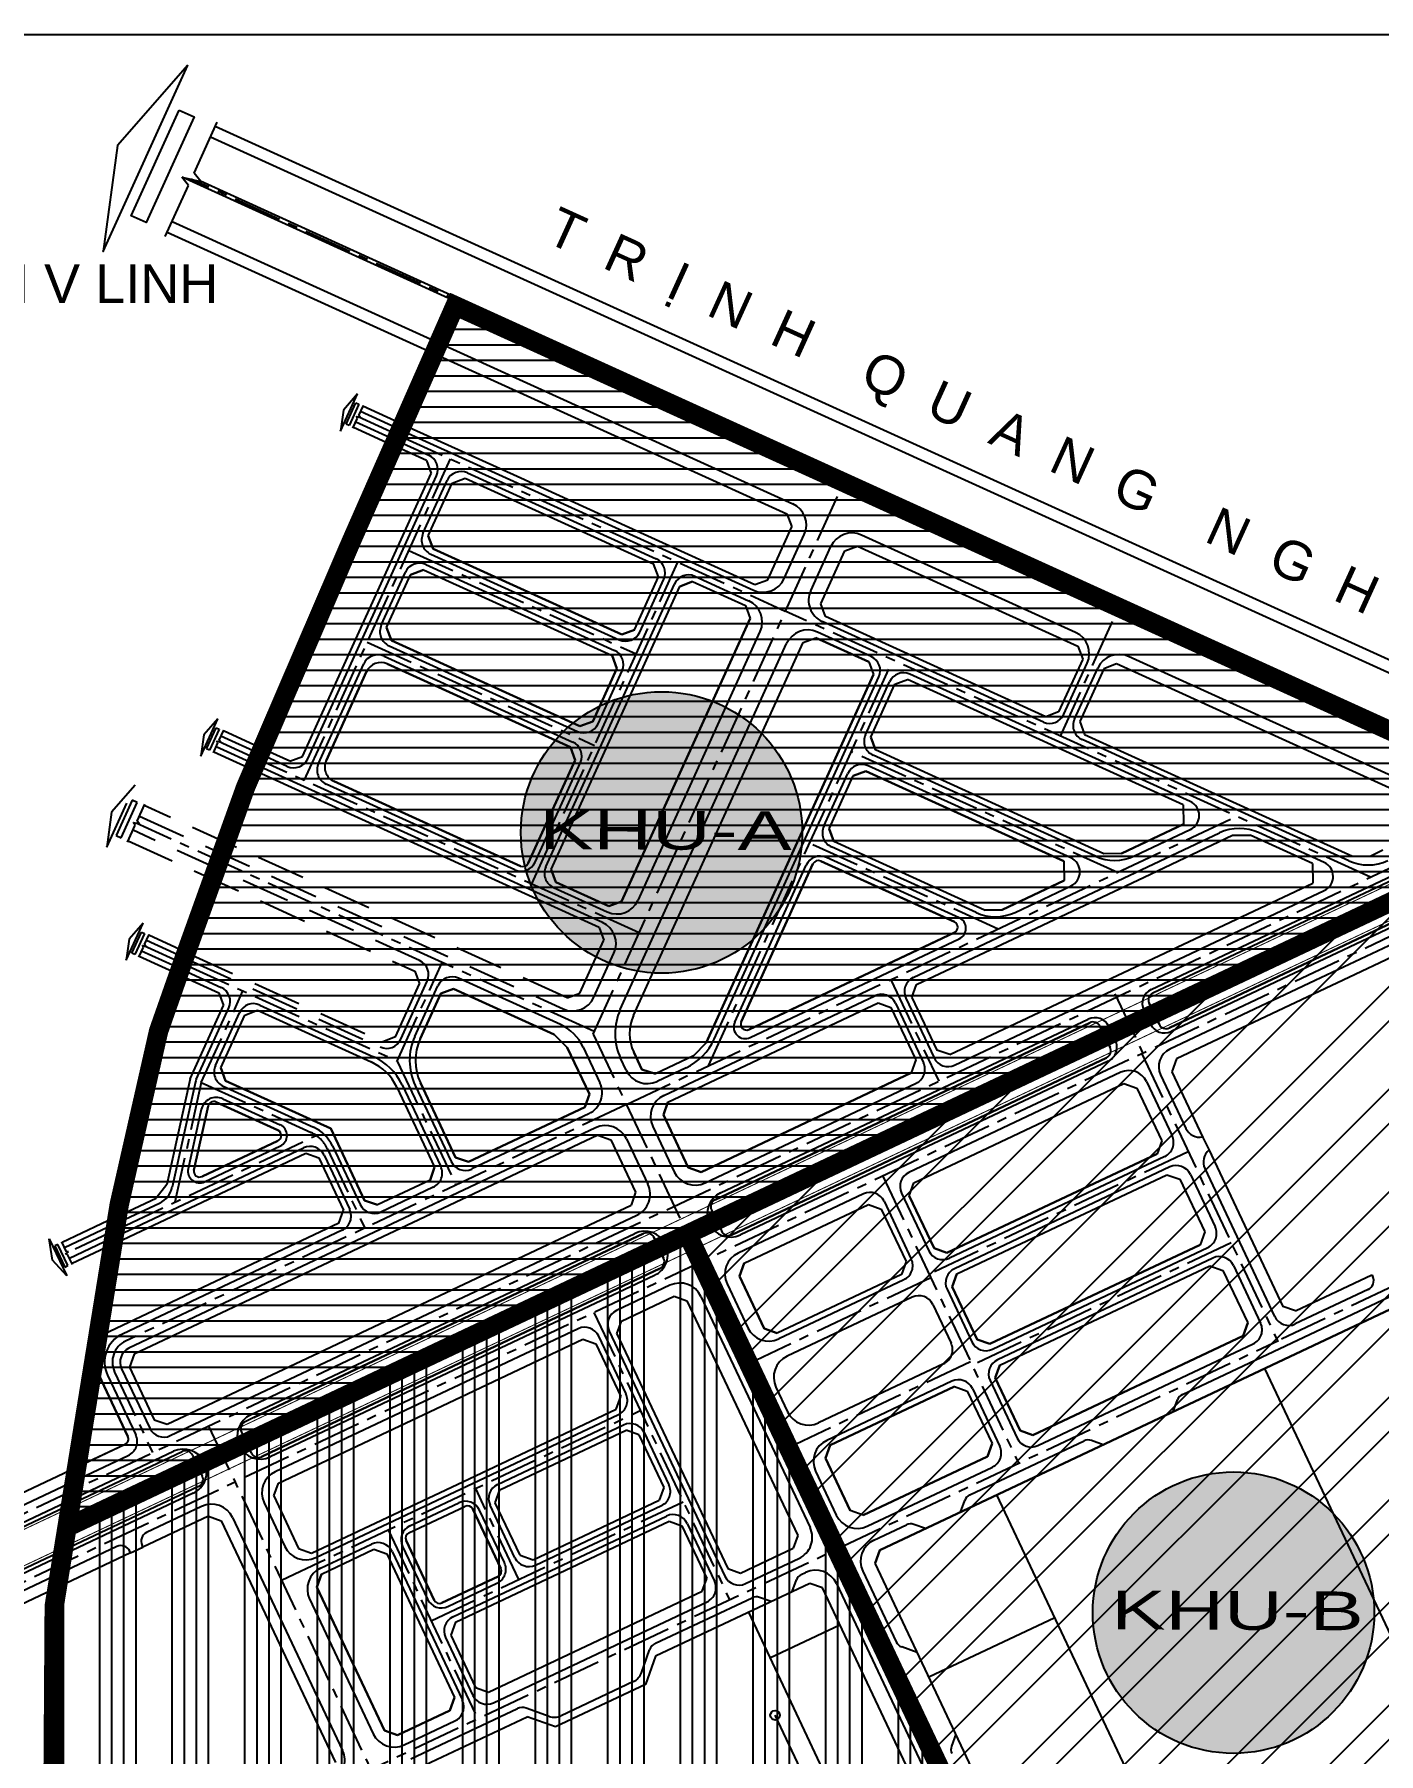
# Model space of a CAD drawing. Extents: x 597165 to 598689, y 1181586 to 1183364.
# Drawn here: x 597309.8 to 597379.2, y 1183137.4 to 1183226.2 of the extents above; entities that cross this region are included whole.
import ezdxf
from ezdxf.enums import TextEntityAlignment as Align

# ---------------------------------------------------------------- set-up
doc = ezdxf.new("R2010")
doc.units = 0
doc.header["$MEASUREMENT"] = 0
for name, pattern in [('CENTER', [2, 1.25, -0.25, 0.25, -0.25]), ('DASHED', [0.75, 0.5, -0.25]), ('LOGIOI', [4, 3, -1])]:
    doc.linetypes.add(name, pattern=pattern)
for name, color, linetype in [('5', 5, 'CONTINUOUS'), ('CI-HATCH', 255, 'CONTINUOUS'), ('CIRCLE', 6, 'CONTINUOUS'), ('NET-LO-GIOI-DIEN-GIOI', 7, 'CENTER'), ('NET-RANH-DAT', 7, 'CONTINUOUS'), ('RANH_QUY_HOACH', 7, 'LOGIOI'), ('S-KHU-A', 2, 'CONTINUOUS'), ('S-KHU-B', 3, 'CONTINUOUS'), ('S-KHU-C', 1, 'CONTINUOUS'), ('S-P-KHU', 8, 'CONTINUOUS'), ('S-PKHUTIM', 8, 'CENTER')]:
    doc.layers.add(name, color=color, linetype=linetype)
doc.styles.add('VHEL-R', font='VHELVEN.TTF')

# ---------------------------------------------------------------- blocks, each defined once
blk = doc.blocks.new('A$C68AD2EEB')
at = {"layer": 'NET-LO-GIOI-DIEN-GIOI', "const_width": 0.05, "flags": 128}
blk.add_lwpolyline([(98.848, 115.443), (0.869, 69.165)], dxfattribs=at)
at = {"layer": 'NET-LO-GIOI-DIEN-GIOI', "const_width": 0.05}
blk.add_lwpolyline([(99.575, 113.906), (1.595, 67.628)], dxfattribs=at)
at = {"layer": 'S-P-KHU', "ltscale": 20}
for p, q in [((15.282, 141.865), (16.478, 144.494)), ((16.13, 143.729), (82.86, 113.392)), ((13.796, 138.595), (14.991, 141.223)), ((14.991, 141.223), (14.643, 141.653)), ((14.643, 141.653), (15.63, 141.435)), ((40.026, 130.119), (14.667, 141.648)), ((15.63, 141.435), (15.282, 141.865)), ((40.109, 130.301), (15.606, 141.441)), ((13.895, 138.813), (33.617, 129.847)), ((14.143, 139.359), (46.201, 124.785)), ((27.674, 132.548), (28.763, 135.019)), ((22.845, 128.532), (23.72, 130.457)), ((22.993, 129.626), (22.845, 128.532)), ((23.72, 130.457), (22.993, 129.626)), ((23.136, 128.9), (23.632, 129.992)), ((23.785, 129.923), (23.289, 128.83)), ((23.632, 129.992), (23.785, 129.923)), ((23.785, 129.341), (24.024, 129.867)), ((26.061, 128.888), (24.004, 129.823)), ((33.617, 129.847), (39.989, 126.95)), ((47.326, 126.8), (40.026, 130.119)), ((47.409, 126.982), (40.109, 130.301)), ((23.289, 128.83), (23.136, 128.9)), ((23.487, 128.687), (23.727, 129.213)), ((25.759, 128.037), (23.631, 129.004)), ((23.727, 129.213), (23.657, 129.299)), ((23.657, 129.299), (23.854, 129.255)), ((23.854, 129.255), (23.785, 129.341)), ((25.913, 128.626), (23.88, 129.55)), ((26.061, 128.888), (31.962, 126.205)), ((25.658, 127.753), (23.507, 128.731)), ((25.698, 128.065), (27.402, 127.29)), ((25.94, 128.614), (44.173, 120.325)), ((27.278, 127.017), (25.577, 127.79)), ((27.278, 127.017), (27.526, 126.355)), ((20.883, 111.744), (27.526, 126.355)), ((21.157, 111.62), (27.799, 126.231)), ((28.618, 125.858), (29.28, 126.106)), ((29.28, 126.106), (39.015, 121.681)), ((29.405, 126.38), (39.145, 121.951)), ((31.962, 126.205), (38.334, 123.308)), ((27.104, 123.251), (28.345, 125.982)), ((27.377, 123.127), (28.618, 125.858)), ((83.898, 110.174), (50.513, 125.352)), ((83.981, 110.356), (50.595, 125.534)), ((27.377, 123.127), (27.625, 122.465)), ((27.625, 122.465), (27.377, 123.127)), ((38.334, 123.308), (44.251, 120.618)), ((45.762, 120.92), (46.796, 123.196)), ((47.127, 120.3), (48.162, 122.576)), ((60.812, 118.143), (49.751, 123.171)), ((27.252, 121.646), (36.993, 117.217)), ((27.501, 122.192), (37.241, 117.764)), ((27.625, 122.465), (37.366, 118.037)), ((37.366, 118.037), (27.625, 122.465)), ((39.263, 121.019), (39.015, 121.681)), ((24.952, 118.518), (26.193, 121.249)), ((38.301, 118.161), (39.542, 120.892)), ((41.148, 121.041), (43.924, 119.778)), ((33.446, 106.033), (40.089, 120.644)), ((38.209, 104.307), (44.52, 118.189)), ((50.251, 116.902), (47.475, 118.164)), ((59.148, 113.517), (47.723, 118.711)), ((25.349, 117.458), (35.089, 113.03)), ((37.295, 98.672), (45.886, 117.569)), ((46.734, 117.622), (47.396, 117.871)), ((50.127, 116.629), (47.396, 117.871)), ((21.703, 111.371), (24.041, 116.515)), ((25.1, 116.912), (34.841, 112.484)), ((50.127, 116.629), (50.375, 115.967)), ((60.207, 113.914), (61.407, 116.554)), ((80.162, 109.346), (63.543, 116.901)), ((36.149, 113.427), (37.39, 116.158)), ((41.73, 96.951), (50.375, 115.967)), ((42.142, 97.132), (50.649, 115.843)), ((49.953, 112.863), (51.195, 115.594)), ((50.226, 112.739), (51.468, 115.47)), ((51.468, 115.47), (52.13, 115.719)), ((66.371, 109.244), (52.13, 115.719)), ((66.725, 109.413), (52.254, 115.992)), ((60.753, 113.666), (61.954, 116.306)), ((18.703, 111.857), (16.669, 112.781)), ((18.548, 111.268), (16.421, 112.235)), ((20.221, 111.496), (18.85, 112.119)), ((50.226, 112.739), (50.474, 112.077)), ((62.268, 106.716), (50.474, 112.077)), ((74.914, 106.349), (61.151, 112.606)), ((36.202, 102.912), (18.393, 111.009)), ((36.372, 103.165), (18.509, 111.285)), ((20.097, 111.223), (18.738, 111.841)), ((32.9, 106.281), (35.238, 111.424)), ((49.978, 110.985), (49.316, 110.737)), ((60.209, 106.334), (49.978, 110.985)), ((60.562, 106.502), (50.102, 111.258)), ((61.832, 106.584), (50.35, 111.804)), ((31.841, 105.884), (22.1, 110.312)), ((47.801, 108.13), (49.043, 110.861)), ((48.074, 108.006), (49.316, 110.737)), ((48.074, 108.006), (48.322, 107.343)), ((52.427, 100.319), (68.245, 107.79)), ((63.85, 106.599), (66.735, 107.961)), ((68.92, 107.666), (69.827, 107.673)), ((73.052, 106.207), (69.827, 107.673)), ((73.645, 106.267), (70.263, 107.804)), ((55.67, 103.674), (48.198, 107.07)), ((56.106, 103.805), (48.322, 107.343)), ((63.175, 106.722), (62.268, 106.716)), ((64.715, 99.708), (80.825, 107.317)), ((43.203, 98.017), (46.891, 106.127)), ((43.541, 98.033), (47.246, 106.185)), ((53.567, 103.641), (47.644, 106.334)), ((54.793, 103.413), (47.95, 106.524)), ((33.843, 104.973), (36.62, 103.711)), ((54.562, 95.798), (73.655, 104.815)), ((57.688, 103.688), (60.573, 105.051)), ((81.85, 105.147), (65.74, 97.538)), ((81.943, 104.306), (73.18, 100.167)), ((43.942, 97.638), (53.578, 102.189)), ((44.006, 97.226), (54.801, 102.324)), ((35.933, 99.3), (36.967, 101.576)), ((25.959, 97.133), (27.325, 100.138)), ((26.683, 97.276), (27.871, 99.889)), ((28.02, 99.492), (26.956, 97.152)), ((34.199, 97.891), (28.93, 100.286)), ((73.18, 100.167), (65.675, 96.622)), ((15.395, 95.05), (17.079, 98.754)), ((18.684, 98.903), (24.551, 96.235)), ((39.542, 94.233), (50.438, 99.379)), ((51.503, 98.997), (52.955, 95.923)), ((52.045, 99.254), (53.497, 96.179)), ((64.333, 98.643), (64.504, 98.281)), ((16.384, 95.774), (17.625, 98.505)), ((42.471, 89.202), (61.46, 98.171)), ((62.525, 97.789), (62.866, 97.065)), ((64.504, 98.281), (64.675, 97.92)), ((35.376, 96.731), (36.246, 94.888)), ((37.606, 95.53), (37.313, 96.149)), ((62.485, 96), (43.496, 87.032)), ((40.692, 95.661), (39.203, 94.958)), ((63.143, 95.427), (52.202, 90.259)), ((65.197, 95.291), (66.5, 92.533)), ((15.355, 94.931), (14.157, 89.504)), ((16.781, 94.715), (21.446, 92.594)), ((25.751, 94.658), (27.704, 90.522)), ((26.022, 94.786), (28.018, 90.559)), ((26.701, 94.753), (28.561, 90.816)), ((26.972, 94.881), (28.789, 91.034)), ((41.677, 89.712), (52.573, 94.858)), ((64.474, 94.949), (65.798, 92.146)), ((15.655, 93.506), (14.979, 90.447)), ((16.767, 94.062), (19.732, 92.714)), ((35.674, 93.29), (29.626, 90.434)), ((36.016, 92.567), (11.918, 81.185)), ((22.338, 92.518), (24.088, 88.813)), ((38.969, 92.635), (40.08, 90.284)), ((11.35, 87), (20.928, 91.523)), ((15.822, 89.775), (19.739, 91.626)), ((22.427, 91.628), (23.859, 88.595)), ((37.613, 91.995), (38.724, 89.644)), ((11.293, 86.641), (21.056, 91.252)), ((21.056, 91.252), (21.721, 91.013)), ((21.721, 91.013), (23.003, 88.301)), ((21.993, 91.142), (23.317, 88.338)), ((65.416, 91.081), (54.295, 85.828)), ((27.466, 89.856), (27.704, 90.522)), ((65.673, 90.539), (54.551, 85.286)), ((66.738, 90.157), (68.019, 87.444)), ((67.482, 90.454), (71.091, 82.813)), ((27.637, 89.494), (24.924, 88.213)), ((49.851, 89.148), (43.386, 86.095)), ((51.82, 89.194), (53.229, 86.21)), ((11.522, 88.076), (8.466, 86.633)), ((11.464, 87.717), (13.497, 88.677)), ((14.054, 76.664), (38.151, 88.046)), ((28.455, 88.554), (19.413, 84.283)), ((22.764, 87.635), (23.003, 88.301)), ((30.164, 84.937), (37.85, 88.567)), ((50.916, 88.767), (52.325, 85.783)), ((11.464, 87.717), (8.594, 86.361)), ((22.764, 87.635), (10.307, 81.751)), ((22.935, 87.273), (11.577, 81.909)), ((18.193, 77.735), (38.041, 87.109)), ((18.373, 77.599), (38.488, 87.099)), ((38.488, 87.099), (18.373, 77.599)), ((41.899, 87.604), (41.899, 87.604)), ((7.964, 85.734), (7.799, 86.825)), ((7.799, 86.825), (8.702, 84.913)), ((8.249, 86.53), (8.097, 86.458)), ((8.097, 86.458), (8.609, 85.373)), ((8.762, 85.445), (8.249, 86.53)), ((8.692, 86.154), (8.446, 86.676)), ((8.642, 86.029), (8.803, 86.151)), ((8.803, 86.151), (8.692, 86.154)), ((11.35, 87), (8.85, 85.819)), ((11.293, 86.641), (8.979, 85.548)), ((39.638, 86.537), (39.638, 86.537)), ((39.638, 86.537), (39.638, 86.537)), ((56.515, 81.126), (67.637, 86.379)), ((8.702, 84.913), (7.964, 85.734)), ((8.609, 85.373), (8.762, 85.445)), ((8.752, 86.027), (8.642, 86.029)), ((8.999, 85.504), (8.752, 86.027)), ((39.342, 85.291), (19.228, 75.79)), ((19.228, 75.79), (39.342, 85.291)), ((67.893, 85.837), (56.772, 80.584)), ((68.958, 85.455), (70.368, 82.471)), ((39.066, 84.939), (19.218, 75.565)), ((21.122, 80.666), (30.164, 84.937)), ((39.859, 84.429), (37.101, 83.127)), ((42.813, 84.497), (43.881, 82.237)), ((51.944, 84.718), (45.478, 81.664)), ((76.115, 84.965), (76.158, 84.874)), ((19.413, 84.283), (12.18, 80.866)), ((41.457, 83.857), (47.094, 71.921)), ((52.371, 83.814), (45.906, 80.76)), ((54.169, 84.221), (55.45, 81.508)), ((66.327, 78.793), (77.298, 83.975)), ((75.919, 84.209), (72.156, 82.431)), ((53.436, 83.432), (54.375, 81.443)), ((35.112, 82.187), (19.469, 74.798)), ((36.177, 81.805), (37.587, 78.821)), ((36.72, 82.062), (42.699, 69.403)), ((12.18, 80.866), (11.941, 80.201)), ((27.773, 78.057), (35.368, 81.644)), ((58.864, 76.153), (69.986, 81.406)), ((10.086, 80.383), (9.221, 75.045)), ((10.086, 80.383), (11.861, 76.624)), ((11.861, 76.624), (10.086, 80.383)), ((11.537, 80.12), (12.989, 77.046)), ((11.941, 80.201), (13.222, 77.488)), ((13.888, 77.25), (21.122, 80.666)), ((53.994, 80.378), (47.528, 77.324)), ((78.154, 64.112), (70.584, 80.14)), ((10.813, 79.779), (12.265, 76.704)), ((45.333, 79.162), (45.931, 77.896)), ((54.421, 79.473), (47.956, 76.42)), ((55.486, 79.092), (56.895, 76.108)), ((56.39, 79.519), (57.799, 76.535)), ((65.854, 77.906), (66.07, 78.51)), ((13.222, 77.488), (13.888, 77.25)), ((18.373, 77.599), (17.917, 77.383)), ((19.635, 74.213), (27.773, 78.057)), ((21.562, 70.368), (37.205, 77.756)), ((29.481, 74.44), (37.077, 78.028)), ((17.726, 76.85), (18.238, 75.765)), ((30.951, 74.139), (37.461, 77.214)), ((31.079, 73.868), (37.589, 76.943)), ((38.526, 76.832), (39.807, 74.119)), ((55.339, 73.603), (61.251, 76.396)), ((62.237, 76.198), (61.633, 76.414)), ((3.095, 72.152), (11.718, 76.225)), ((3.351, 71.609), (11.884, 75.639)), ((3.693, 70.886), (14.214, 75.855)), ((3.778, 70.705), (14.662, 75.845)), ((9.221, 75.045), (11.718, 76.225)), ((15.194, 75.655), (15.707, 74.57)), ((17.62, 76.137), (17.62, 76.137)), ((17.621, 76.137), (17.621, 76.137)), ((19.228, 75.79), (18.771, 75.575)), ((18.771, 75.575), (19.228, 75.79)), ((15.812, 75.283), (15.812, 75.283)), ((15.812, 75.283), (15.812, 75.283)), ((47.383, 74.822), (48.451, 72.562)), ((50.048, 71.989), (56.513, 75.043)), ((15.516, 74.037), (4.632, 68.897)), ((19.397, 73.548), (19.635, 74.213)), ((21.343, 70.596), (29.481, 74.44)), ((30.84, 73.202), (31.079, 73.868)), ((15.239, 73.685), (4.718, 68.716)), ((15.672, 73.005), (12.831, 71.663)), ((18.897, 73.201), (19.964, 70.94)), ((19.397, 73.548), (20.678, 70.835)), ((26.377, 71.647), (29.271, 73.013)), ((26.43, 72.003), (28.962, 73.199)), ((31.122, 69.796), (29.67, 72.87)), ((29.67, 72.87), (31.122, 69.796)), ((31.308, 70.105), (30.027, 72.818)), ((31.85, 70.361), (30.569, 73.074)), ((32.122, 70.489), (30.84, 73.202)), ((32.787, 70.251), (39.298, 73.326)), ((32.915, 69.979), (39.426, 73.054)), ((54.865, 72.716), (55.082, 73.32)), ((16.018, 72.505), (12.635, 70.907)), ((16.018, 72.505), (16.684, 72.266)), ((16.684, 72.266), (22.578, 59.788)), ((17.269, 72.432), (22.949, 60.406)), ((28.651, 67.302), (39.682, 72.512)), ((28.779, 67.03), (39.81, 72.241)), ((40.747, 72.13), (42.156, 69.146)), ((50.39, 71.266), (52.071, 72.06)), ((53.057, 71.862), (52.453, 72.078)), ((21.818, 69.825), (24.441, 71.064)), ((26.234, 71.247), (27.686, 68.173)), ((27.686, 68.173), (26.234, 71.247)), ((11.294, 70.937), (5.059, 67.992)), ((12.002, 70.608), (9.645, 69.495)), ((12.002, 70.608), (11.96, 70.698)), ((12.002, 70.608), (12.635, 70.907)), ((12.635, 70.907), (12.592, 70.997)), ((20.678, 70.835), (21.343, 70.596)), ((21.856, 69.511), (24.569, 70.793)), ((24.569, 70.793), (25.234, 70.554)), ((25.234, 70.554), (28.736, 63.139)), ((25.506, 70.682), (29.136, 62.996)), ((26.048, 70.938), (27.329, 68.226)), ((32.122, 70.489), (32.787, 70.251)), ((43.764, 69.021), (46.522, 70.323)), ((9.645, 69.495), (5.316, 67.45)), ((21.856, 69.511), (21.617, 68.846)), ((21.617, 68.846), (21.856, 69.511)), ((28.085, 68.03), (30.979, 69.397)), ((30.979, 69.397), (28.085, 68.03)), ((46.644, 69.496), (46.863, 69.6)), ((49.817, 69.668), (51.544, 66.012)), ((21.617, 68.846), (25.12, 61.431)), ((25.12, 61.431), (21.617, 68.846)), ((28.394, 67.844), (30.926, 69.04)), ((30.487, 63.413), (41.518, 68.624)), ((46.171, 68.609), (46.387, 69.213)), ((48.461, 69.028), (53.458, 58.448)), ((21.246, 68.228), (24.534, 61.265)), ((30.743, 62.871), (41.775, 68.081)), ((39.117, 65.941), (44.1, 68.295)), ((45.086, 68.097), (44.482, 68.313)), ((28.779, 67.03), (28.54, 66.365)), ((28.269, 66.236), (29.678, 63.253)), ((28.54, 66.365), (29.821, 63.652)), ((52.631, 65.467), (51.827, 65.755)), ((38.384, 64.416), (38.809, 65.601)), ((37.973, 63.963), (34.232, 62.196)), ((28.498, 62.474), (28.736, 63.139)), ((28.736, 63.139), (28.498, 62.474)), ((29.821, 63.652), (30.487, 63.413)), ((25.785, 61.193), (28.498, 62.474)), ((28.498, 62.474), (25.785, 61.193)), ((26.473, 59.969), (31.977, 62.569)), ((33.62, 62.166), (32.435, 62.591)), ((25.12, 61.431), (25.785, 61.193)), ((25.785, 61.193), (25.12, 61.431)), ((26.132, 60.693), (28.754, 61.931)), ((26.639, 59.384), (32.489, 62.147)), ((33.953, 61.622), (32.489, 62.147)), ((54.625, 61.246), (54.402, 60.626))]:
    blk.add_line(p, q, dxfattribs=at)
at = {"layer": 'S-P-KHU'}
for p, q in [((39.989, 126.95), (45.899, 124.263)), ((44.913, 120.866), (46.151, 123.59)), ((45.899, 124.263), (46.151, 123.59)), ((48.886, 122.356), (49.548, 122.604)), ((49.548, 122.604), (60.927, 117.431)), ((47.644, 119.625), (48.886, 122.356)), ((25.225, 118.393), (26.466, 121.124)), ((27.128, 121.373), (26.466, 121.124)), ((26.466, 121.124), (27.128, 121.373)), ((27.128, 121.373), (36.869, 116.944)), ((38.028, 118.285), (39.269, 121.016)), ((41.024, 120.768), (40.362, 120.519)), ((40.362, 120.519), (41.024, 120.768)), ((41.024, 120.768), (43.755, 119.526)), ((44.251, 120.618), (44.913, 120.866)), ((33.719, 105.908), (40.362, 120.519)), ((43.755, 119.526), (44.003, 118.864)), ((47.893, 118.963), (47.644, 119.625)), ((25.225, 118.393), (25.473, 117.731)), ((25.473, 117.731), (25.225, 118.393)), ((37.361, 104.253), (44.003, 118.864)), ((44.003, 118.864), (37.361, 104.253)), ((37.366, 118.037), (38.028, 118.285)), ((38.028, 118.285), (37.366, 118.037)), ((59.272, 113.789), (47.893, 118.963)), ((25.473, 117.731), (35.213, 113.303)), ((35.213, 113.303), (25.473, 117.731)), ((37.978, 98.362), (46.734, 117.622)), ((47.396, 117.871), (50.127, 116.629)), ((60.927, 117.431), (61.176, 116.769)), ((25.249, 116.515), (34.717, 112.211)), ((34.717, 112.211), (25.249, 116.515)), ((37.117, 116.282), (36.869, 116.944)), ((36.869, 116.944), (37.117, 116.282)), ((61.176, 116.769), (59.934, 114.038)), ((62.93, 116.52), (62.268, 116.272)), ((77.951, 109.692), (62.93, 116.52)), ((22.1, 111.52), (24.19, 116.118)), ((24.19, 116.118), (22.1, 111.52)), ((35.876, 113.551), (37.117, 116.282)), ((37.117, 116.282), (35.876, 113.551)), ((50.375, 115.967), (41.73, 96.951)), ((62.268, 116.272), (61.026, 113.541)), ((59.934, 114.038), (59.272, 113.789)), ((35.213, 113.303), (35.876, 113.551)), ((35.876, 113.551), (35.213, 113.303)), ((61.026, 113.541), (61.275, 112.879)), ((61.275, 112.879), (75.111, 106.589)), ((34.717, 112.211), (34.965, 111.549)), ((34.965, 111.549), (34.717, 112.211)), ((50.474, 112.077), (50.226, 112.739)), ((20.221, 111.496), (20.883, 111.744)), ((34.965, 111.549), (32.544, 106.223)), ((32.544, 106.223), (34.965, 111.549)), ((49.316, 110.737), (49.978, 110.985)), ((49.978, 110.985), (60.209, 106.334)), ((32.147, 106.074), (22.497, 110.461)), ((22.497, 110.461), (32.147, 106.074)), ((66.371, 109.244), (66.378, 108.235)), ((48.322, 107.343), (48.074, 108.006)), ((63.175, 106.722), (66.378, 108.235)), ((66.378, 108.235), (63.175, 106.722)), ((64.353, 105.509), (68.92, 107.666)), ((64.8, 99.527), (80.91, 107.136)), ((75.111, 106.589), (76.019, 106.595)), ((76.019, 106.595), (76.686, 106.91)), ((33.719, 105.908), (33.967, 105.246)), ((33.967, 105.246), (33.719, 105.908)), ((47.246, 106.185), (43.541, 98.033)), ((47.644, 106.334), (54.549, 103.194)), ((54.549, 103.194), (47.644, 106.334)), ((60.209, 106.334), (60.216, 105.325)), ((73.052, 106.207), (73.06, 105.198)), ((33.967, 105.246), (36.698, 104.005)), ((36.698, 104.005), (33.967, 105.246)), ((57.013, 103.812), (60.216, 105.325)), ((60.216, 105.325), (57.013, 103.812)), ((58.475, 102.733), (64.353, 105.509)), ((81.764, 105.328), (65.654, 97.719)), ((65.654, 97.719), (81.764, 105.328)), ((66.061, 101.892), (73.06, 105.198)), ((36.698, 104.005), (37.361, 104.253)), ((37.361, 104.253), (36.698, 104.005)), ((56.106, 103.805), (57.013, 103.812)), ((57.013, 103.812), (56.106, 103.805)), ((82.276, 103.8), (75.244, 100.479)), ((35.209, 99.519), (36.45, 102.25)), ((36.202, 102.912), (36.45, 102.25)), ((54.553, 102.65), (43.942, 97.638)), ((43.942, 97.638), (54.553, 102.65)), ((52.598, 99.957), (58.475, 102.733)), ((60.184, 99.116), (66.061, 101.892)), ((26.679, 100.651), (26.927, 99.989)), ((75.244, 100.479), (66.021, 96.123)), ((16.558, 99.54), (16.806, 98.878)), ((25.686, 97.258), (26.927, 99.989)), ((26.956, 97.152), (28.02, 99.492)), ((28.02, 99.492), (28.682, 99.74)), ((28.682, 99.74), (28.02, 99.492)), ((28.682, 99.74), (33.885, 97.375)), ((33.885, 97.375), (28.682, 99.74)), ((34.546, 99.271), (35.209, 99.519)), ((52.359, 99.291), (52.598, 99.957)), ((15.083, 95.088), (16.806, 98.878)), ((17.898, 98.381), (18.56, 98.629)), ((18.56, 98.629), (24.427, 95.962)), ((39.758, 93.892), (50.609, 99.017)), ((50.609, 99.017), (51.274, 98.779)), ((51.274, 98.779), (52.556, 96.066)), ((52.359, 99.291), (53.641, 96.579)), ((54.306, 96.34), (60.184, 99.116)), ((64.571, 99.165), (64.571, 99.165)), ((64.609, 98.995), (64.866, 98.452)), ((64.866, 98.452), (64.609, 98.995)), ((16.657, 95.65), (17.898, 98.381)), ((42.195, 88.85), (61.545, 97.99)), ((61.545, 97.99), (42.195, 88.85)), ((62.078, 97.799), (62.59, 96.714)), ((62.59, 96.714), (62.078, 97.799)), ((64.866, 98.452), (65.122, 97.91)), ((65.122, 97.91), (64.866, 98.452)), ((25.686, 97.258), (25.024, 97.009)), ((33.885, 97.375), (34.554, 96.716)), ((34.554, 96.716), (33.885, 97.375)), ((41.73, 96.951), (41.071, 96.282)), ((34.554, 96.716), (35.696, 94.296)), ((35.696, 94.296), (34.554, 96.716)), ((37.992, 96.47), (38.41, 95.577)), ((38.41, 95.577), (37.992, 96.47)), ((41.071, 96.282), (39.108, 95.355)), ((62.399, 96.181), (43.049, 87.042)), ((43.049, 87.042), (62.399, 96.181)), ((52.556, 96.066), (52.317, 95.4)), ((54.306, 96.34), (53.641, 96.579)), ((66.021, 96.123), (65.783, 95.457)), ((15.083, 95.088), (13.876, 89.625)), ((16.657, 95.65), (16.905, 94.988)), ((16.905, 94.988), (16.657, 95.65)), ((38.41, 95.577), (39.108, 95.355)), ((39.108, 95.355), (38.41, 95.577)), ((41.466, 90.276), (52.317, 95.4)), ((52.317, 95.4), (41.466, 90.276)), ((65.783, 95.457), (67.384, 92.066)), ((16.905, 94.988), (22.338, 92.518)), ((22.338, 92.518), (16.905, 94.988)), ((28.789, 91.034), (26.972, 94.881)), ((35.696, 94.296), (35.458, 93.631)), ((35.458, 93.631), (35.696, 94.296)), ((52.458, 89.716), (63.309, 94.841)), ((63.309, 94.841), (63.974, 94.603)), ((63.974, 94.603), (65.256, 91.89)), ((16.001, 93.683), (15.272, 90.382)), ((15.272, 90.382), (16.001, 93.683)), ((16.418, 93.891), (19.607, 92.441)), ((19.607, 92.441), (16.418, 93.891)), ((35.458, 93.631), (29.455, 90.796)), ((29.455, 90.796), (35.458, 93.631)), ((39.758, 93.892), (39.519, 93.227)), ((39.519, 93.227), (39.758, 93.892)), ((39.519, 93.227), (40.801, 90.514)), ((40.801, 90.514), (39.519, 93.227)), ((24.088, 88.813), (22.338, 92.518)), ((15.693, 90.046), (19.611, 91.897)), ((19.611, 91.897), (15.693, 90.046)), ((36.141, 92.184), (28.455, 88.554)), ((36.141, 92.184), (36.807, 91.945)), ((36.807, 91.945), (38.088, 89.233)), ((65.256, 91.89), (65.017, 91.224)), ((67.384, 92.066), (67.683, 91.433)), ((28.789, 91.034), (29.455, 90.796)), ((29.455, 90.796), (28.789, 91.034)), ((54.166, 86.099), (65.017, 91.224)), ((65.017, 91.224), (54.166, 86.099)), ((67.683, 91.433), (71.506, 83.34)), ((27.466, 89.856), (24.753, 88.575)), ((27.704, 90.522), (27.466, 89.856)), ((40.801, 90.514), (41.466, 90.276)), ((41.466, 90.276), (40.801, 90.514)), ((52.22, 89.051), (52.458, 89.716)), ((54.679, 85.014), (65.529, 90.139)), ((65.529, 90.139), (66.195, 89.901)), ((66.195, 89.901), (67.476, 87.188)), ((11.315, 87.979), (13.316, 88.924)), ((13.876, 89.625), (13.316, 88.924)), ((24.088, 88.813), (24.753, 88.575)), ((24.753, 88.575), (24.088, 88.813)), ((38.088, 89.233), (37.85, 88.567)), ((52.22, 89.051), (53.501, 86.338)), ((53.501, 86.338), (52.22, 89.051)), ((42.004, 88.318), (42.26, 87.775)), ((43.687, 85.574), (50.107, 88.606)), ((50.107, 88.606), (50.773, 88.367)), ((50.773, 88.367), (52.054, 85.655)), ((42.26, 87.775), (42.517, 87.233)), ((67.476, 87.188), (67.238, 86.523)), ((39.02, 86.908), (39.533, 85.823)), ((39.533, 85.823), (39.02, 86.908)), ((53.501, 86.338), (54.166, 86.099)), ((54.166, 86.099), (53.501, 86.338)), ((56.387, 81.398), (67.238, 86.523)), ((67.238, 86.523), (56.387, 81.398)), ((43.687, 85.574), (43.449, 84.908)), ((43.449, 84.908), (43.687, 85.574)), ((52.054, 85.655), (51.815, 84.989)), ((56.9, 80.312), (67.75, 85.437)), ((67.75, 85.437), (68.416, 85.199)), ((43.449, 84.908), (44.73, 82.195)), ((44.73, 82.195), (43.449, 84.908)), ((51.815, 84.989), (45.396, 81.957)), ((54.679, 85.014), (54.44, 84.349)), ((54.44, 84.349), (54.679, 85.014)), ((54.44, 84.349), (55.722, 81.636)), ((55.722, 81.636), (54.44, 84.349)), ((68.416, 85.199), (69.697, 82.486)), ((72.171, 83.102), (76.115, 84.965)), ((37.358, 82.584), (40.07, 83.865)), ((40.07, 83.865), (40.736, 83.627)), ((40.736, 83.627), (43.726, 77.297)), ((77.687, 83.495), (50.691, 70.745)), ((50.691, 70.745), (77.687, 83.495)), ((37.119, 81.918), (37.358, 82.584)), ((72.171, 83.102), (71.506, 83.34)), ((37.119, 81.918), (40.109, 75.589)), ((44.73, 82.195), (45.396, 81.957)), ((45.396, 81.957), (44.73, 82.195)), ((58.608, 76.696), (69.459, 81.821)), ((69.459, 81.821), (58.608, 76.696)), ((69.459, 81.821), (69.697, 82.486)), ((69.697, 82.486), (69.459, 81.821)), ((35.368, 81.644), (36.034, 81.406)), ((36.034, 81.406), (37.315, 78.693)), ((55.722, 81.636), (56.387, 81.398)), ((56.387, 81.398), (55.722, 81.636)), ((56.9, 80.312), (56.661, 79.647)), ((56.661, 79.647), (56.9, 80.312)), ((54.549, 79.202), (48.129, 76.17)), ((48.129, 76.17), (54.549, 79.202)), ((54.549, 79.202), (55.214, 78.963)), ((56.661, 79.647), (57.942, 76.934)), ((57.942, 76.934), (56.661, 79.647)), ((37.077, 78.028), (37.315, 78.693)), ((55.214, 78.963), (56.496, 76.251)), ((43.726, 77.297), (46.459, 71.51)), ((38.255, 76.704), (37.589, 76.943)), ((38.255, 76.704), (39.536, 73.991)), ((57.942, 76.934), (58.608, 76.696)), ((58.608, 76.696), (57.942, 76.934)), ((40.109, 75.589), (42.842, 69.802)), ((48.129, 76.17), (47.89, 75.504)), ((47.89, 75.504), (48.129, 76.17)), ((47.89, 75.504), (49.172, 72.791)), ((49.172, 72.791), (47.89, 75.504)), ((49.837, 72.553), (56.257, 75.585)), ((56.257, 75.585), (49.837, 72.553)), ((56.257, 75.585), (56.496, 76.251)), ((56.496, 76.251), (56.257, 75.585)), ((39.536, 73.991), (39.298, 73.326)), ((65.779, 54.489), (56.75, 73.606)), ((39.81, 72.241), (40.476, 72.002)), ((40.476, 72.002), (41.757, 69.289)), ((49.837, 72.553), (49.172, 72.791)), ((46.459, 71.51), (46.22, 70.845)), ((43.508, 69.563), (46.22, 70.845)), ((50.691, 70.745), (50.453, 70.079)), ((50.453, 70.079), (50.691, 70.745)), ((41.518, 68.624), (41.757, 69.289)), ((42.842, 69.802), (43.508, 69.563)), ((59.055, 51.866), (50.453, 70.079)), ((47.075, 69.036), (39.118, 65.278)), ((47.74, 68.798), (47.075, 69.036)), ((52.652, 58.399), (47.74, 68.798)), ((43.91, 67.541), (49.248, 56.239)), ((45.02, 65.191), (48.637, 66.899)), ((53.229, 64.201), (59.739, 67.276)), ((39.118, 65.278), (38.593, 63.814)), ((38.593, 63.814), (33.953, 61.622)), ((53.831, 44.153), (45.289, 62.226))]:
    blk.add_line(p, q, dxfattribs=at)
at = {"layer": 'S-P-KHU', "linetype": 'DASHED', "ltscale": 5}
for p, q in [((15.634, 111.762), (16.509, 113.687)), ((16.509, 113.687), (15.782, 112.856)), ((15.782, 112.856), (15.634, 111.762)), ((15.925, 112.131), (16.422, 113.223)), ((16.575, 113.153), (16.078, 112.061)), ((16.422, 113.223), (16.575, 113.153)), ((16.574, 112.572), (16.813, 113.098)), ((18.85, 112.119), (16.793, 113.054)), ((16.078, 112.061), (15.925, 112.131)), ((16.277, 111.918), (16.516, 112.444)), ((18.448, 110.984), (16.297, 111.962)), ((16.446, 112.53), (16.644, 112.486)), ((16.516, 112.444), (16.446, 112.53)), ((16.644, 112.486), (16.574, 112.572)), ((12.459, 108.653), (34.344, 98.704)), ((34.546, 99.271), (12.707, 109.2)), ((26.927, 101.197), (12.128, 107.925)), ((11.879, 107.379), (26.679, 100.651)), ((11.781, 101.211), (12.657, 103.136)), ((12.657, 103.136), (11.93, 102.305)), ((11.93, 102.305), (11.781, 101.211)), ((12.072, 101.579), (12.569, 102.671)), ((12.722, 102.602), (12.226, 101.509)), ((12.569, 102.671), (12.722, 102.602)), ((12.721, 102.02), (12.961, 102.546)), ((14.85, 101.305), (12.816, 102.229)), ((14.997, 101.567), (12.941, 102.502)), ((12.226, 101.509), (12.072, 101.579)), ((12.424, 101.366), (12.663, 101.892)), ((14.595, 100.432), (12.444, 101.41)), ((14.695, 100.716), (12.568, 101.683)), ((12.663, 101.892), (12.594, 101.978)), ((12.594, 101.978), (12.791, 101.935)), ((12.791, 101.935), (12.721, 102.02)), ((14.897, 101.284), (24.899, 96.736)), ((14.997, 101.567), (25.024, 97.009)), ((14.595, 100.432), (16.558, 99.54)), ((14.695, 100.716), (16.682, 99.813))]:
    blk.add_line(p, q, dxfattribs=at)
at = {"layer": 'S-P-KHU', "ltscale": 20}
for points in [[(14.958, 147.441), (11.324, 143.286), (10.582, 137.816)], [(14.519, 145.12), (15.286, 144.772), (12.803, 139.31), (12.036, 139.658)]]:
    blk.add_lwpolyline(points, close=True, dxfattribs=at)
blk.add_lwpolyline([(88.978, 122.15), (88.2, 117.194, -0.495991), (82.593, 114.173), (16.378, 144.275)], format="xyb", dxfattribs=at)
at = {"layer": 'S-P-KHU', "linetype": 'DASHED', "ltscale": 5}
for points in [[(12.234, 110.255), (11.022, 108.87), (10.775, 107.046)], [(12.343, 109.365), (12.088, 109.481), (11.26, 107.661), (11.515, 107.544)]]:
    blk.add_lwpolyline(points, close=True, dxfattribs=at)
blk.add_lwpolyline([(11.846, 107.306), (12.245, 108.182), (12.129, 108.325), (12.458, 108.253), (12.342, 108.396), (12.74, 109.272)], dxfattribs=at)
at = {"layer": 'S-P-KHU'}
blk.add_circle((45.289, 62.226), 0.247, dxfattribs=at)
at = {"layer": 'S-P-KHU', "ltscale": 20}
for centre, radius, start, end in [((27.071, 126.562), 0.8, 335.55248, 65.55248), ((47.368, 126.891), 0.1, 245.55248, 65.55248), ((29.073, 125.651), 0.8, 65.55248, 155.55248), ((50.554, 125.443), 0.1, 65.55248, 245.55248), ((45.704, 123.693), 1.2, 335.55248, 65.55248), ((27.832, 122.92), 0.8, 155.55248, 245.55248), ((49.254, 122.079), 1.2, 65.55248, 155.55248), ((26.921, 120.918), 0.8, 65.55248, 155.55248), ((38.814, 121.223), 0.8, 335.55248, 65.55248), ((40.817, 120.312), 0.8, 65.55248, 155.55248), ((44.669, 121.417), 1.2, 245.55248, 335.55248), ((48.22, 119.803), 1.2, 155.55248, 245.55248), ((43.428, 118.686), 1.2, 335.55248, 65.55248), ((25.68, 118.186), 0.8, 155.55248, 245.55248), ((37.572, 118.492), 0.8, 245.55248, 335.55248), ((46.978, 117.072), 1.2, 65.55248, 155.55248), ((60.315, 117.051), 1.2, 335.55248, 65.55248), ((36.662, 116.489), 0.8, 335.55248, 65.55248), ((24.769, 116.184), 0.8, 65.55248, 155.55248), ((49.92, 116.174), 0.8, 335.55248, 65.55248), ((63.046, 115.809), 1.2, 65.55248, 155.55248), ((51.923, 115.263), 0.8, 65.55248, 155.55248), ((59.479, 114.245), 0.8, 245.55248, 335.55248), ((61.482, 113.334), 0.8, 155.55248, 245.55248), ((35.42, 113.758), 0.8, 245.55248, 335.55248), ((50.681, 112.532), 0.8, 155.55248, 245.55248), ((34.51, 111.755), 0.8, 335.55248, 65.55248), ((20.428, 111.951), 0.8, 245.55248, 335.55248), ((22.431, 111.04), 0.8, 155.55248, 245.55248), ((49.771, 110.53), 0.8, 65.55248, 155.55248), ((66.394, 108.685), 0.8, 295.28252, 65.55248), ((48.529, 107.799), 0.8, 155.55248, 245.55248), ((69.27, 105.62), 2.4, 65.55248, 115.28252), ((47.619, 105.796), 0.8, 65.55248, 155.55248), ((62.825, 108.769), 2.4, 245.55248, 295.28252), ((32.172, 106.612), 0.8, 245.55248, 335.55248), ((34.174, 105.702), 0.8, 155.55248, 245.55248), ((47.52, 106.061), 0.3, 65.55248, 155.55248), ((60.231, 105.774), 0.8, 295.28252, 65.55248), ((73.313, 105.539), 0.8, 295.28252, 65.55248), ((75.908, 108.534), 2.4, 245.55248, 295.28252), ((37.116, 104.803), 1.2, 245.55248, 335.55248), ((35.875, 102.072), 1.2, 335.55248, 65.55248), ((54.544, 102.867), 0.6, 295.28252, 65.55248), ((56.663, 105.858), 2.4, 245.55248, 295.28252), ((26.596, 100.469), 0.8, 335.55248, 65.55248), ((28.599, 99.558), 0.8, 65.55248, 155.55248), ((16.351, 99.085), 0.8, 335.55248, 65.55248), ((50.779, 98.656), 0.8, 25.28252, 115.28252), ((52.769, 99.595), 0.8, 115.28252, 205.28252), ((65.056, 98.985), 0.8, 115.28252, 205.28252), ((18.353, 98.174), 0.8, 65.55248, 155.55248), ((34.84, 99.797), 1.2, 245.55248, 335.55248), ((40.026, 97.431), 3, 155.55248, 205.28252), ((33.206, 95.706), 2.4, 25.28252, 65.55248), ((43.75, 97.768), 0.6, 155.55248, 295.28252), ((43.814, 97.909), 0.3, 155.55248, 295.28252), ((61.801, 97.447), 0.8, 25.28252, 115.28252), ((65.398, 98.261), 0.8, 205.28252, 295.28252), ((25.231, 97.464), 0.8, 245.55248, 335.55248), ((29.414, 96.034), 3, 155.55248, 205.28252), ((29.414, 96.034), 2.7, 155.55248, 205.28252), ((39.411, 98.373), 3, 295.28252, 335.55248), ((62.143, 96.724), 0.8, 295.28252, 25.28252), ((23.31, 93.504), 3, 25.28252, 65.55248), ((52.232, 95.581), 0.8, 295.28252, 25.28252), ((54.221, 96.521), 0.8, 205.28252, 295.28252), ((66.102, 95.718), 1, 115.28252, 205.28252), ((15.941, 94.802), 0.6, 155.55248, 167.54388), ((17.112, 95.443), 0.8, 155.55248, 245.55248), ((38.691, 96.043), 1.2, 205.28252, 295.28252), ((63.57, 94.522), 1, 25.28252, 115.28252), ((16.436, 93.334), 0.8, 65.55248, 167.54388), ((35.161, 94.375), 1.2, 295.28252, 25.28252), ((40.055, 93.148), 1.2, 115.28252, 205.28252), ((19.483, 92.168), 0.6, 295.28252, 65.55248), ((20.618, 90.773), 2, 25.28252, 65.55248), ((36.528, 91.482), 1.2, 25.28252, 115.28252), ((67.223, 92.875), 0.8, 205.28252, 280.80501), ((21.269, 90.8), 0.8, 25.28252, 115.28252), ((65.075, 91.805), 0.8, 295.28252, 25.28252), ((29.284, 91.157), 0.8, 205.28252, 295.28252), ((66.014, 89.815), 0.8, 25.28252, 115.28252), ((68.206, 90.795), 0.8, 129.76003, 205.28252), ((15.565, 90.318), 0.6, 167.54388, 295.28252), ((27.295, 90.218), 0.8, 295.28252, 25.28252), ((41.165, 90.797), 1.2, 205.28252, 295.28252), ((52.543, 89.535), 0.8, 115.28252, 205.28252), ((12.985, 89.762), 1.2, 295.28252, 347.54388), ((37.638, 89.131), 1.2, 295.28252, 25.28252), ((42.984, 88.117), 1.2, 115.28252, 205.28252), ((50.193, 88.425), 0.8, 25.28252, 115.28252), ((22.593, 87.997), 0.8, 295.28252, 25.28252), ((24.582, 88.936), 0.8, 205.28252, 295.28252), ((38.553, 86.024), 1.2, 25.28252, 115.28252), ((42.984, 88.117), 1.2, 205.28252, 295.28252), ((67.296, 87.103), 0.8, 295.28252, 25.28252), ((38.553, 86.024), 1.2, 295.28252, 25.28252), ((53.953, 86.552), 0.8, 205.28252, 295.28252), ((43.898, 85.01), 1.2, 115.28252, 205.28252), ((51.602, 85.441), 0.8, 295.28252, 25.28252), ((54.892, 84.562), 0.8, 115.28252, 205.28252), ((68.235, 85.113), 0.8, 25.28252, 115.28252), ((40.372, 83.344), 1.2, 25.28252, 115.28252), ((75.706, 84.661), 0.5, 295.28252, 25.28252), ((52.712, 83.09), 0.8, 25.28252, 115.28252), ((37.443, 82.403), 0.8, 115.28252, 205.28252), ((71.815, 83.155), 0.8, 205.28252, 295.28252), ((12.26, 80.462), 1.6, 115.28252, 205.28252), ((35.454, 81.464), 0.8, 25.28252, 115.28252), ((44.966, 82.749), 1.2, 205.28252, 295.28252), ((69.644, 82.13), 0.8, 295.28252, 25.28252), ((12.26, 80.462), 0.8, 115.28252, 205.28252), ((53.652, 81.101), 0.8, 295.28252, 25.28252), ((56.174, 81.85), 0.8, 205.28252, 295.28252), ((46.418, 79.675), 1.2, 115.28252, 205.28252), ((57.113, 79.86), 0.8, 115.28252, 205.28252), ((54.762, 78.75), 0.8, 25.28252, 115.28252), ((36.863, 78.48), 0.8, 295.28252, 25.28252), ((66.541, 78.341), 0.5, 115.28252, 160.28252), ((18.706, 76.65), 1.2, 115.28252, 205.28252), ((18.088, 77.021), 0.4, 115.28252, 205.28252), ((18.088, 77.021), 0.4, 115.28252, 205.28252), ((37.803, 76.49), 0.8, 25.28252, 115.28252), ((47.016, 78.409), 1.2, 205.28252, 295.28252), ((11.59, 76.496), 0.3, 295.28252, 25.28252), ((11.542, 76.363), 0.8, 295.28252, 25.28252), ((13.712, 77.388), 0.8, 205.28252, 295.28252), ((48.468, 75.335), 1.2, 115.28252, 205.28252), ((58.523, 76.876), 0.8, 205.28252, 295.28252), ((61.464, 75.944), 0.5, 70.28252, 115.28252), ((14.727, 74.77), 1.2, 25.28252, 115.28252), ((14.832, 75.484), 0.4, 25.28252, 115.28252), ((18.706, 76.65), 1.2, 205.28252, 295.28252), ((18.6, 75.936), 0.4, 205.28252, 295.28252), ((56.172, 75.766), 0.8, 295.28252, 25.28252), ((14.727, 74.77), 1.2, 295.28252, 25.28252), ((19.982, 73.713), 1.2, 115.28252, 205.28252), ((15.345, 74.399), 0.4, 295.28252, 25.28252), ((31.292, 73.415), 0.8, 115.28252, 205.28252), ((39.084, 73.778), 0.8, 295.28252, 25.28252), ((16.184, 71.92), 1.2, 25.28252, 115.28252), ((29.303, 72.476), 0.8, 25.28252, 115.28252), ((29.399, 72.742), 0.3, 25.28252, 115.28252), ((55.552, 73.151), 0.5, 115.28252, 160.28252), ((26.771, 71.28), 0.8, 115.28252, 205.28252), ((40.024, 71.789), 0.8, 25.28252, 115.28252), ((46.009, 71.408), 1.2, 295.28252, 25.28252), ((49.536, 73.074), 1.2, 205.28252, 295.28252), ((52.284, 71.607), 0.5, 70.28252, 115.28252), ((13.045, 71.211), 0.5, 115.28252, 205.28252), ((24.782, 70.34), 0.8, 25.28252, 115.28252), ((26.505, 71.375), 0.3, 115.28252, 205.28252), ((50.902, 70.181), 1.2, 115.28252, 205.28252), ((11.507, 70.485), 0.5, 25.28252, 115.28252), ((21.05, 71.453), 1.2, 205.28252, 295.28252), ((32.574, 70.703), 0.8, 205.28252, 295.28252), ((22.331, 68.74), 1.2, 115.28252, 205.28252), ((30.584, 69.763), 0.8, 295.28252, 25.28252), ((30.851, 69.668), 0.3, 295.28252, 25.28252), ((30.851, 69.668), 0.3, 295.28252, 25.28252), ((43.422, 69.744), 0.8, 205.28252, 295.28252), ((46.858, 69.044), 0.5, 115.28252, 160.28252), ((47.376, 68.515), 1.2, 25.28252, 115.28252), ((41.433, 68.805), 0.8, 295.28252, 25.28252), ((28.053, 68.567), 0.8, 205.28252, 295.28252), ((27.957, 68.301), 0.3, 205.28252, 295.28252), ((44.313, 67.842), 0.5, 70.28252, 115.28252), ((28.992, 66.578), 0.8, 115.28252, 205.28252), ((39.373, 65.399), 0.6, 115.28252, 160.28252), ((51.996, 66.226), 0.5, 205.28252, 250.28252), ((37.631, 64.686), 0.8, 295.28252, 340.28252), ((30.402, 63.594), 0.8, 205.28252, 295.28252), ((28.412, 62.655), 0.8, 295.28252, 25.28252), ((32.233, 62.026), 0.6, 70.28252, 115.28252), ((33.89, 62.919), 0.8, 250.28252, 295.28252), ((25.619, 61.778), 1.2, 205.28252, 295.28252), ((21.864, 59.894), 1.2, 295.28252, 25.28252), ((54.873, 60.457), 0.5, 160.28252, 205.28252)]:
    blk.add_arc(centre, radius, start, end, dxfattribs=at)
at = {"layer": 'S-P-KHU'}
for centre, radius, start, end in [((24.918, 115.786), 0.8, 65.55248, 155.55248), ((22.828, 111.189), 0.8, 155.55248, 245.55248), ((32.271, 106.347), 0.3, 245.55248, 335.55248), ((54.425, 102.921), 0.3, 295.28252, 65.55248), ((64.971, 99.165), 0.4, 115.28252, 205.28252), ((64.971, 99.165), 0.4, 166.60033, 179.99997), ((64.971, 99.165), 0.4, 166.60033, 179.99978), ((64.971, 99.165), 0.4, 166.60033, 180.00066), ((64.971, 99.165), 0.4, 179.99984, 180.00016), ((64.971, 99.165), 0.4, 180.00008, 180.00062), ((40.026, 97.431), 2.25, 155.55248, 205.28252), ((40.026, 97.431), 2.25, 155.55248, 205.28252), ((40.026, 97.431), 2.25, 155.55248, 205.28252), ((43.814, 97.909), 0.3, 155.55248, 270), ((61.716, 97.628), 0.4, 25.28252, 115.28252), ((65.484, 98.08), 0.4, 205.28252, 295.28252), ((65.484, 98.08), 0.4, 270, 295.28252), ((43.814, 97.909), 0.3, 270, 295.28252), ((23.31, 93.504), 2.7, 25.28252, 65.55248), ((62.228, 96.543), 0.4, 295.28252, 25.28252), ((16.294, 93.618), 0.3, 65.55248, 167.54388), ((16.294, 93.618), 0.3, 65.55248, 90), ((16.294, 93.618), 0.3, 65.55248, 90), ((19.483, 92.168), 0.3, 295.28252, 65.55248), ((19.483, 92.168), 0.3, 295.28252, 65.55248), ((19.483, 92.168), 0.3, 45.00005, 65.55248), ((19.483, 92.168), 0.3, 295.28252, 45.00005), ((15.565, 90.318), 0.3, 167.54388, 295.28252), ((42.366, 88.488), 0.4, 115.28252, 205.28252), ((38.658, 86.737), 0.4, 25.28252, 115.28252), ((38.658, 86.737), 0.4, 25.28252, 115.28252), ((42.878, 87.403), 0.4, 205.28252, 295.28252), ((39.171, 85.652), 0.4, 295.28252, 26.56505), ((39.171, 85.652), 0.4, 295.28252, 25.28252), ((39.171, 85.652), 0.4, 25.28252, 26.56505)]:
    blk.add_arc(centre, radius, start, end, dxfattribs=at)
at = {"layer": 'S-PKHUTIM', "ltscale": 2}
for p, q in [((88.873, 108.022), (15.137, 141.544)), ((25.859, 128.321), (23.756, 129.277)), ((25.819, 128.339), (45.817, 119.248)), ((20.974, 110.494), (28.527, 127.108)), ((35.891, 97.396), (48.969, 126.163)), ((26.375, 122.374), (38.119, 117.035)), ((32.718, 105.155), (40.271, 121.769)), ((76.049, 105.504), (45.817, 119.248)), ((60.025, 112.788), (63.17, 119.707)), ((24.223, 117.64), (35.967, 112.302)), ((41.85, 95.765), (51.377, 116.72)), ((18.649, 111.551), (16.545, 112.508)), ((62.966, 105.739), (49.225, 111.986)), ((38.271, 102.631), (18.623, 111.563)), ((3.522, 71.247), (85.055, 109.758)), ((37.608, 93.762), (69.129, 108.65)), ((88.873, 108.022), (4.889, 68.354)), ((35.953, 97.533), (12.293, 108.289)), ((56.804, 102.828), (47.073, 107.252)), ((14.796, 101), (12.692, 101.956)), ((14.796, 101), (25.777, 96.008)), ((25.777, 96.008), (28.094, 101.106)), ((15.655, 94.897), (17.807, 99.631)), ((51.262, 100.211), (53.739, 94.966)), ((62.831, 99.482), (64.283, 96.407)), ((35.891, 97.396), (41.452, 85.624)), ((25.777, 96.008), (28.802, 89.602)), ((64.238, 96.386), (71.242, 81.557)), ((15.655, 94.897), (14.291, 88.72)), ((15.655, 94.897), (21.322, 92.321)), ((37.608, 93.762), (11.747, 81.547)), ((11.407, 87.358), (21.59, 92.168)), ((22.155, 91.5), (24.1, 87.382)), ((66.63, 91.323), (53.247, 85.002)), ((50.856, 90.065), (57.86, 75.236)), ((11.407, 87.358), (8.722, 86.09)), ((84.554, 87.845), (71.287, 81.578)), ((68.85, 86.621), (55.468, 80.3)), ((41.452, 85.624), (69.725, 25.763)), ((53.333, 84.821), (43.929, 80.379)), ((35.936, 83.018), (42.94, 68.189)), ((48.456, 70.795), (71.287, 81.578)), ((11.175, 79.949), (13.139, 75.79)), ((55.383, 80.481), (45.979, 76.039)), ((19.791, 69.2), (38.328, 77.955)), ((16.033, 77.157), (17.4, 74.263)), ((16.033, 77.156), (44.106, 17.72)), ((32.049, 69.238), (29.828, 73.94)), ((27.528, 67.103), (40.548, 73.253)), ((25.307, 71.805), (29.92, 62.039)), ((23.047, 58.794), (48.456, 70.795))]:
    blk.add_line(p, q, dxfattribs=at)
for centre, radius, start, end in [((20.618, 90.773), 1.7, 25.28252, 65.55248), ((12.26, 80.462), 1.2, 115.28252, 205.28252)]:
    blk.add_arc(centre, radius, start, end, dxfattribs=at)

msp = doc.modelspace()

# ---------------------------------------------------------------- hatches: boundary and pattern name
at = {"layer": 'CI-HATCH'}
h = msp.add_hatch(color=256, dxfattribs=at)
h.dxf.hatch_style = 2
edge = h.paths.add_edge_path()
edge.add_arc((597342.1464, 1183184.9979), 7.2666, 0, 360)
h = msp.add_hatch(color=256, dxfattribs=at)
h.dxf.hatch_style = 2
edge = h.paths.add_edge_path()
edge.add_arc((597371.6849, 1183144.7068), 7.2666, 0, 360)
at = {"layer": 'S-KHU-A'}
h = msp.add_hatch(dxfattribs=at)
h.set_pattern_fill('_U', color=1, scale=0.8, style=0, pattern_type=0)
h.set_pattern_definition([(0, (598258.1239, 1182490.9811), (0, 0.8), [])])
h.paths.add_polyline_path([(597389.3284, 1183185.9073), (597331.4827, 1183212.2046), (597330.3938, 1183209.7337), (597326.113, 1183200.0206), (597320.6688, 1183187.3525), (597317.4636, 1183178.43), (597316.1694, 1183174.7444), (597314.1342, 1183165.7766), (597311.4369, 1183149.1172), (597343.488, 1183164.2557)])
at = {"layer": 'S-KHU-B'}
h = msp.add_hatch(dxfattribs=at)
h.set_pattern_fill('ANSI32', color=1, scale=10, style=0)
h.set_pattern_definition([(45, (598258.124, 1182490.981), (-2.65165, 2.65165), []), (45, (598259.8917, 1182490.981), (-2.65165, 2.65165), [])])
h.paths.add_polyline_path([(597372.3578, 1183103.1329), (597375.7071, 1183104.1873), (597379.0484, 1183105.2391), (597385.7271, 1183107.3415), (597394.6304, 1183110.1442), (597406.4363, 1183113.8606), (597398.0793, 1183141.0408), (597410.2139, 1183173.4458), (597411.1633, 1183175.9809), (597389.3284, 1183185.9073), (597343.488, 1183164.2557)])
at = {"layer": 'S-KHU-C'}
h = msp.add_hatch(dxfattribs=at)
h.set_pattern_fill('ANSI34', color=1, scale=5, angle=45, style=0, pattern_type=0)
h.set_pattern_definition([(90, (598258.124, 1182490.981), (-3.75, 7e-16), []), (90, (598258.749, 1182491.606), (-3.75, 7e-16), []), (90, (598259.374, 1182492.231), (-3.75, 7e-16), []), (90, (598259.999, 1182492.856), (-3.75, 7e-16), [])])
h.paths.add_polyline_path([(597343.488, 1183164.2557), (597311.4369, 1183149.1172), (597310.7788, 1183145.0526), (597310.7178, 1183136.0701), (597310.8339, 1183133.6426), (597311.2326, 1183126.5323), (597311.4416, 1183122.4803), (597311.3637, 1183116.6276), (597316.3686, 1183083.5685), (597320.9331, 1183085.6936), (597323.26, 1183087.0415), (597326.8066, 1183088.5108), (597342.3554, 1183093.7632), (597350.5263, 1183096.2607), (597357.4453, 1183098.4386), (597363.4756, 1183100.3369), (597364.9595, 1183100.804), (597368.2431, 1183101.8377), (597372.3578, 1183103.1329)])

# ---------------------------------------------------------------- linework, layer by layer
at = {"layer": '5'}
msp.add_lwpolyline([(597295.5854, 1183226.2129), (597438.846, 1183226.2129), (597438.846, 1183066.4974), (597295.5854, 1183066.4974)], close=True, dxfattribs=at)
at = {"layer": 'CIRCLE', "color": 4}
for centre in [(597342.1464, 1183184.9979), (597371.6849, 1183144.7068)]:
    msp.add_circle(centre, 7.2666, dxfattribs=at)
at = {"layer": 'NET-RANH-DAT', "linetype": 'DASHED', "ltscale": 4, "const_width": 1, "flags": 128}
for points in [[(597389.3083, 1183185.8978), (597343.488, 1183164.2557), (597311.4369, 1183149.1172)], [(597343.488, 1183164.2557), (597372.3578, 1183103.1329)]]:
    msp.add_lwpolyline(points, dxfattribs=at)
at = {"layer": 'NET-RANH-DAT', "linetype": 'DASHED', "ltscale": 20, "const_width": 0.1, "flags": 128}
for points in [[(597343.488, 1183164.2557), (597371.8048, 1183104.3046)], [(597343.488, 1183164.2557), (597371.8044, 1183104.3045)], [(597343.488, 1183164.2557), (597371.8044, 1183104.3045)]]:
    msp.add_lwpolyline(points, dxfattribs=at)
at = {"layer": 'RANH_QUY_HOACH', "color": 1, "linetype": 'CENTER', "ltscale": 4, "const_width": 1, "flags": 128}
msp.add_lwpolyline([(597398.0793, 1183141.0408), (597410.2139, 1183173.4458), (597411.1633, 1183175.9809), (597331.4827, 1183212.2046), (597330.3938, 1183209.7337), (597326.113, 1183200.0206), (597320.6688, 1183187.3525), (597317.4636, 1183178.43), (597316.1694, 1183174.7444), (597314.1342, 1183165.7766), (597310.7788, 1183145.0526), (597310.7178, 1183136.0701), (597310.8339, 1183133.6426), (597311.2326, 1183126.5323), (597311.4416, 1183122.4803), (597311.3637, 1183116.6276), (597316.3686, 1183083.5685), (597320.9331, 1183085.6936), (597323.26, 1183087.0415), (597326.8066, 1183088.5108), (597342.3554, 1183093.7632), (597350.5263, 1183096.2607), (597357.4453, 1183098.4386), (597363.4756, 1183100.3369), (597364.9595, 1183100.804), (597368.2431, 1183101.8377), (597375.7071, 1183104.1873), (597379.0484, 1183105.2391), (597385.7271, 1183107.3415), (597394.6304, 1183110.1442), (597406.4363, 1183113.8606)], close=True, dxfattribs=at)

# ---------------------------------------------------------------- block references
at = {"layer": 'S-P-KHU', "color": 2}
msp.add_blockref('A$C68AD2EEB', (597302.7196, 1183077.1853), dxfattribs=at)

# ---------------------------------------------------------------- texts
at = {"layer": '5', "color": 0, "style": 'VHEL-R'}
msp.add_text('T  R  Ò  N  H    Q  U  A  N  G    N  G  H  Ò', height=2, rotation=335.552484, dxfattribs=at).set_placement((597358.3742, 1183205.3943), align=Align.CENTER)
msp.add_text('NGUYEÃN V LINH', height=2, dxfattribs=at).set_placement((597308.3896, 1183212.344), align=Align.CENTER)
at = {"layer": '5', "style": 'VHEL-R', "width": 1.5}
for s, p in [('KHU-A', (597342.35, 1183184.1134)), ('KHU-B', (597371.8885, 1183143.8223))]:
    msp.add_text(s, height=2, rotation=359.765823, dxfattribs=at).set_placement(p, align=Align.CENTER)

doc.saveas('drawing.dxf')
